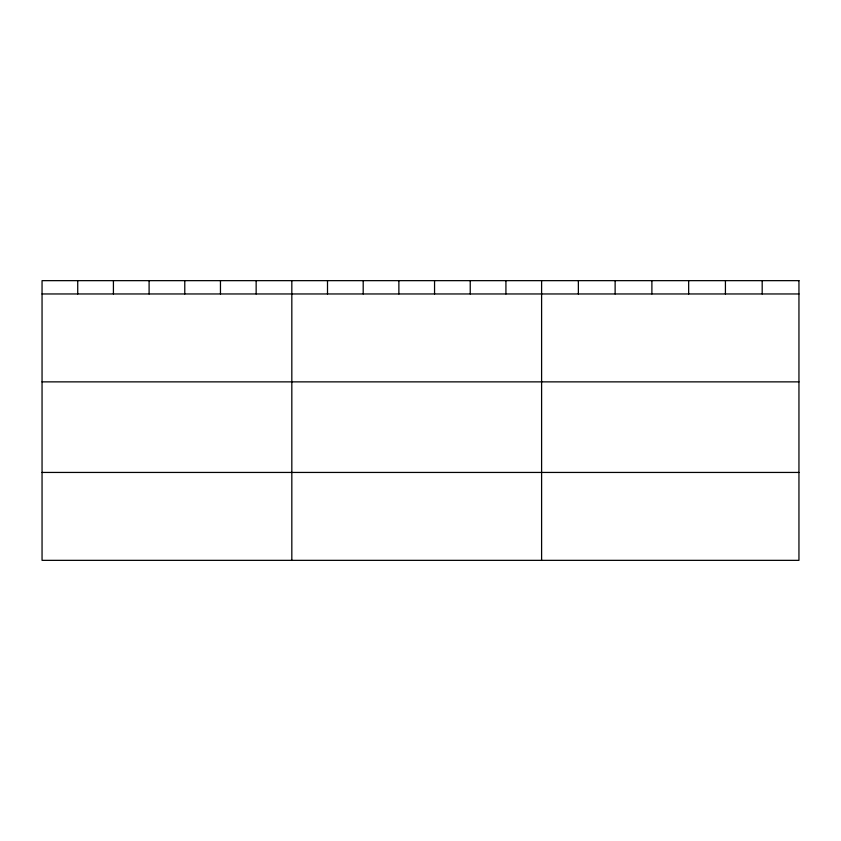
<?xml version="1.0" encoding="UTF-8"?>
<svg xmlns="http://www.w3.org/2000/svg" width="841" height="841" viewBox="0 0 841 841"><rect width="100%" height="100%" fill="white"/><g stroke="black" fill="none" stroke-linecap="round" stroke-linejoin="round"><path stroke-width="1.26" d="M42.05 293.961L798.95 293.961M42.05 381.867L798.95 381.867M42.05 472.442L798.95 472.442M762.188 280.652L762.188 293.961M725.426 280.652L725.426 293.961M688.663 280.652L688.663 293.961M651.891 280.652L651.891 293.961M615.128 280.652L615.128 293.961M578.366 280.652L578.366 293.961M541.604 280.652L541.604 560.348M505.925 280.652L505.925 293.961M470.235 280.652L470.235 293.961M434.555 280.652L434.555 293.961M398.876 280.652L398.876 293.961M363.196 280.652L363.196 293.961M327.506 280.652L327.506 293.961M291.827 280.652L291.827 560.348M256.148 280.652L256.148 293.961M220.458 280.652L220.458 293.961M184.778 280.652L184.778 293.961M149.099 280.652L149.099 293.961M113.419 280.652L113.419 293.961M77.729 280.652L77.729 293.961M798.95 280.652L42.05 280.652L42.05 560.348L798.95 560.348L798.95 280.652"/></g></svg>
